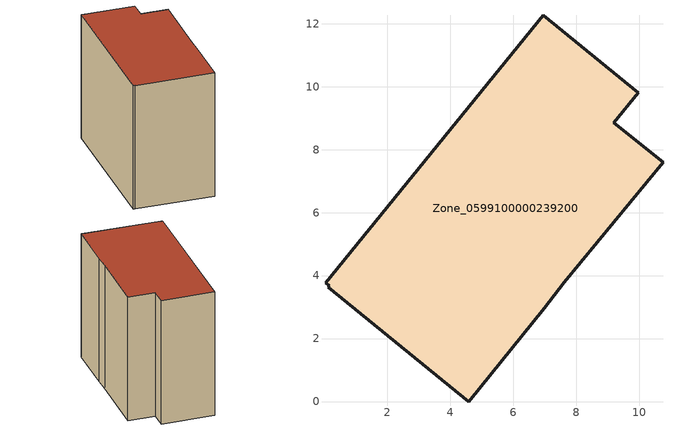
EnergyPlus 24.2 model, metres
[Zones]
Zone_0599100000239200
 floor ground (C_G): 10.75,7.6 7.61,3.78 6.99,2.96 4.58,0 0.12,3.63 0.15,3.67 0.03,3.77 6.94,12.26 9.96,9.81 9.19,8.86 z0
 wall outside (C_F): 7.61,3.78 10.75,7.6 9.19,8.86 9.96,9.81 6.94,12.26 0.03,3.77 0.15,3.67 0.12,3.63 4.58,0 6.99,2.96 7.61,3.78 z0:9.61
 roof outside (C_R): 0.15,3.67 0.12,3.63 4.58,0 6.99,2.96 7.61,3.78 10.75,7.6 9.19,8.86 9.96,9.81 6.94,12.26 0.03,3.77 z9.61
[BUILDING]
Pand.0599100000239200: North Axis=0; Terrain=City; Loads Convergence Tolerance Value=0.04; Temperature Convergence Tolerance Value=0.4; Solar Distribution=FullExterior; Maximum Number of Warmup Days=25; Minimum Number of Warmup Days=1
[Site:Location]
Rotterdam.The.Hague.AP_ZH_NLD Design_Conditions: Latitude=51.96; Longitude=4.45; Time Zone=1; Elevation=-4.5
[SITE:GROUNDTEMPERATURE:BUILDINGSURFACE]
18, 18, 18, 18, 18, 18, 18, 18, 18, 18, 18, 18
[MATERIAL] Thermal Absorptance=0.9; Solar Absorptance=0.7; Visible Absorptance=0.7
Name | Roughness | Thickness | Conductivity | Density | Specific Heat
G.TC.1946 | MediumSmooth | 0.15 | 1 | 540 | 1210
F.TC.1946 | Rough | 0.3 | 0.857143 | 1920 | 840
R.TC.1946 | MediumRough | 0.2 | 0.909091 | 1500 | 1000
[CONSTRUCTION]
C_G: G.TC.1946
C_F: F.TC.1946
C_R: R.TC.1946
[ZONE]
Zone_0599100000239200: Type=1; Multiplier=1; Ceiling Height=Autocalculate; Volume=Autocalculate; Floor Area=autocalculate; Part of Total Floor Area=Yes
[ZONEINFILTRATION:DESIGNFLOWRATE]
Infil_Zone_0599100000239200: Zone or ZoneList or Space or SpaceList=Zone_0599100000239200; Schedule=AlwaysOn; Design Flow Rate Calculation Method=Flow/Area; Flow Rate per Floor Area=0.003; Constant Term Coefficient=1; Temperature Term Coefficient=0; Velocity Term Coefficient=0; Velocity Squared Term Coefficient=0
[HVACTEMPLATE:ZONE:IDEALLOADSAIRSYSTEM]
Zone_0599100000239200: Maximum Heating Supply Air Temperature=50; Minimum Cooling Supply Air Temperature=13; Maximum Heating Supply Air Humidity Ratio=0.0156; Minimum Cooling Supply Air Humidity Ratio=0.0077; Heating Limit=NoLimit; Cooling Limit=NoLimit; Dehumidification Control Type=ConstantSensibleHeatRatio; Cooling Sensible Heat Ratio=0.7; Dehumidification Setpoint=60; Humidification Control Type=None; Humidification Setpoint=30; Outdoor Air Method=None; Outdoor Air Flow Rate per Person=0.00944; Outdoor Air Flow Rate per Zone Floor Area=0; Outdoor Air Flow Rate per Zone=0; Demand Controlled Ventilation Type=None; Outdoor Air Economizer Type=NoEconomizer; Heat Recovery Type=None; Sensible Heat Recovery Effectiveness=0.7; Latent Heat Recovery Effectiveness=0.65
[ZONECONTROL:THERMOSTAT]
ThermostatControl_Zone_0599100000239200: Zone or ZoneList=Zone_0599100000239200; Control Type Schedule=DualSetpointControlType; Control 1=Thermostat_Zone_0599100000239200; Temperature Difference Between Cutout And Setpoint=0
[THERMOSTATSETPOINT:DUALSETPOINT]
Thermostat_Zone_0599100000239200: Heating Setpoint Temperature Schedule=HeatingSetpoint_Zone_0599100000239200; Cooling Setpoint Temperature Schedule=CoolingSetpoint_Zone_0599100000239200
[SCHEDULE:COMPACT]
HeatingSetpoint_Zone_0599100000239200: Through: 12/31, For: AllDays, Until: 24:00, 21
CoolingSetpoint_Zone_0599100000239200: Through: 12/31, For: AllDays, Until: 24:00, 24
DualSetpointControlType: Through: 12/31, For: AllDays, Until: 24:00, 4
AlwaysOn: Through: 12/31, For: AllDays, Until: 24:00, 1
